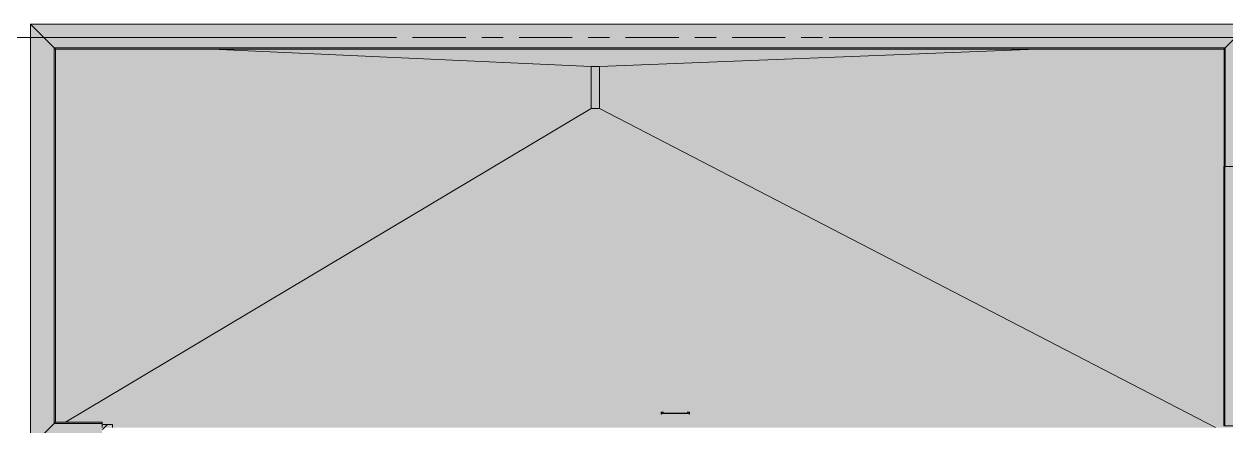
# Model space of a CAD drawing. Header units: millimetres. Extents: x -5426 to 189269, y -8553 to 29000.
# Drawn here: x 59660 to 95499, y 15407 to 27400 of the extents above; entities that cross this region are included whole.
import ezdxf

# ---------------------------------------------------------------- set-up
doc = ezdxf.new("R2010")
doc.units = ezdxf.units.MM
doc.linetypes.add('Осевая', pattern=[3175, 635, -476.25, 1587.5, -476.25])
for name, color, linetype, lineweight in [('A-DETL-18', 7, 'Continuous', 5), ('A-GENM', 7, 'Continuous', 5), ('I-WALL-20', 7, 'Continuous', 5), ('Оси', 7, 'Continuous', 9), ('Оси-2', 7, 'Осевая', 9)]:
    doc.layers.add(name, color=color, linetype=linetype, lineweight=lineweight)
doc.layers.add('A-DETL-GENF-3', color=7, linetype='Continuous', lineweight=9, true_color=0xc0c0c0, transparency=0.4)
for name, color, linetype, lineweight, true_color in [('A-FLOR-1', 7, 'Continuous', 5, 0xb7b7b7), ('A-GENM-1', 7, 'Continuous', 5, 0x737373), ('I-WALL-21', 7, 'Continuous', 5, 0x737373)]:
    doc.layers.add(name, color=color, linetype=linetype, lineweight=lineweight, true_color=true_color)

# ---------------------------------------------------------------- blocks, each defined once
blk = doc.blocks.new('парапет1 - парапет-18629556-3_4_1_птичка')
at = {"layer": 'A-GENM'}
for p, q in [((-2411, 27400), (33928, 27400)), ((-2411, 14773), (-2411, 27400))]:
    blk.add_line(p, q, dxfattribs=at)
at = {"layer": 'A-GENM-1'}
for p, q in [((-2409, 27398), (-1702, 26691)), ((33926, 27398), (33219, 26691)), ((33219, 26691), (-1702, 26691)), ((-1702, 26691), (-1666, 26655)), ((-1702, 26691), (-1702, 15482)), ((-1665, 26654), (33182, 26654)), ((-1665, 15519), (-1665, 26654)), ((33182, 26654), (33182, 23147)), ((33219, 26691), (33183, 26655)), ((33219, 23147), (33219, 26691)), ((-2409, 14775), (-1702, 15482)), ((-1702, 15482), (-1666, 15518)), ((-1702, 15482), (-268, 15482)), ((-268, 15519), (-1665, 15519)), ((-268, 15519), (-268, 15518)), ((-268, 15518), (-268, 15482)), ((-268, 15482), (-268, 15358))]:
    blk.add_line(p, q, dxfattribs=at)
for points in [[(-1666, 26655), (-1665, 26654), (-1665, 26654), (-1665, 26654), (-1665, 26654)], [(33183, 26655), (33182, 26654), (33182, 26654), (33182, 26654), (33182, 26654)], [(-1666, 15518), (-1665, 15519), (-1665, 15519), (-1665, 15519), (-1665, 15519)]]:
    blk.add_open_spline(points, degree=3, dxfattribs=at)
blk = doc.blocks.new('парапет6 - парапет-21094616-3_4_1_птичка')
at = {"layer": 'A-GENM-1'}
for p, q in [((33173, 23147), (33173, 15407)), ((33173, 23147), (33174, 23147)), ((33174, 23147), (33211, 23147)), ((33211, 23147), (33920, 23147)), ((33211, 23147), (33211, 15407)), ((33920, 15407), (33920, 23147)), ((33174, 15407), (33173, 15407)), ((33211, 15407), (33174, 15407)), ((33920, 15407), (33211, 15407))]:
    blk.add_line(p, q, dxfattribs=at)
blk = doc.blocks.new('ОМ_Арматурный стержень_Форма 1 - ОМ_Арматурный стержень_Форма 1-22194821-3_4_1_птичка')
at = {"layer": 'A-GENM-1'}
for p, q in [((17206, 15793), (16438, 15793)), ((16438, 15784), (16438, 15793)), ((16438, 15775), (16438, 15784)), ((16438, 15775), (17206, 15775)), ((17206, 15793), (17206, 15784)), ((17206, 15784), (17206, 15775))]:
    blk.add_line(p, q, dxfattribs=at)
blk = doc.blocks.new('ОМ_Уголок_ГОСТ 8509-93 - ОМ_Уголок_ГОСТ 8509-93-22194824-3_4_1_птичка')
at = {"layer": 'A-GENM-1'}
for p, q in [((16404, 15821), (16404, 15758)), ((16467, 15821), (16404, 15821)), ((16410, 15758), (16410, 15815)), ((16410, 15815), (16467, 15815)), ((16467, 15815), (16467, 15821)), ((16404, 15758), (16410, 15758))]:
    blk.add_line(p, q, dxfattribs=at)
blk = doc.blocks.new('ОМ_Уголок_ГОСТ 8509-93 - ОМ_Уголок_ГОСТ 8509-93-V159-3_4_1_птичка')
at = {"layer": 'A-GENM-1'}
for p, q in [((17240, 15821), (17177, 15821)), ((17177, 15821), (17177, 15815)), ((17177, 15815), (17234, 15815)), ((17234, 15815), (17234, 15758)), ((17240, 15758), (17240, 15821)), ((17234, 15758), (17240, 15758))]:
    blk.add_line(p, q, dxfattribs=at)

msp = doc.modelspace()

# ---------------------------------------------------------------- hatches: boundary and pattern name
at = {"layer": 'A-DETL-GENF-3'}
msp.add_hatch(color=256, dxfattribs=at).paths.add_polyline_path([(61331.1, 14774.9), (61990.8, 14774.9), (61990.8, 15358), (101018.8, 15358), (101018.8, 23888.3), (96186.9, 23888.3), (96186.9, 27398.1), (59849.8, 27398.1), (59849.8, 14774.9), (60865, 14774.9)])
at = {"layer": 'I-WALL-20'}
h = msp.add_hatch(dxfattribs=at)
h.set_pattern_fill('FP_70', color=256, style=0, pattern_type=2)
h.set_pattern_definition([(45, (62258.8, 0), (-353.553, 353.553), []), (135, (62258.8, 0), (-353.553, -353.553), [])])
h.paths.add_polyline_path([(61990.8, 15300), (62298.8, 15300), (62298.8, 15450), (61990.8, 15450), (61990.8, 15341.3)])

# ---------------------------------------------------------------- linework, layer by layer
at = {"layer": 'A-DETL-18'}
for p, q in [((96186.9, 27398.1), (59849.8, 27398.1)), ((59849.8, 27398.1), (59849.8, 14774.9))]:
    msp.add_line(p, q, dxfattribs=at)
at = {"layer": 'A-FLOR-1'}
for p, q in [((76568.8, 26130), (65259.1, 26653.6)), ((89855.3, 26653.6), (76818.8, 26130)), ((76568.8, 24880), (76568.8, 26130)), ((76818.8, 26130), (76568.8, 26130)), ((76818.8, 26130), (76818.8, 24880)), ((60900.8, 15518.4), (76568.8, 24880)), ((76818.8, 24880), (76568.8, 24880)), ((95187, 15358), (76818.8, 24880))]:
    msp.add_line(p, q, dxfattribs=at)
at = {"layer": 'I-WALL-21'}
for p, q in [((62298.8, 15450), (61990.8, 15450)), ((62298.8, 15358), (62298.8, 15450))]:
    msp.add_line(p, q, dxfattribs=at)
at = {"layer": 'Оси'}
for p, q in [((57634.5, 27000), (70134.5, 27000)), ((83668.8, 27000), (96168.8, 27000))]:
    msp.add_line(p, q, dxfattribs=at)
at = {"layer": 'Оси-2'}
msp.add_line((70134.5, 27000), (83668.8, 27000), dxfattribs=at)

# ---------------------------------------------------------------- block references
at = {"layer": 'A-GENM'}
msp.add_blockref('парапет1 - парапет-18629556-3_4_1_птичка', (62258.8, 0), dxfattribs=at)
at = {"layer": 'A-GENM-1'}
for name in ['парапет6 - парапет-21094616-3_4_1_птичка', 'ОМ_Уголок_ГОСТ 8509-93 - ОМ_Уголок_ГОСТ 8509-93-22194824-3_4_1_птичка', 'ОМ_Арматурный стержень_Форма 1 - ОМ_Арматурный стержень_Форма 1-22194821-3_4_1_птичка', 'ОМ_Уголок_ГОСТ 8509-93 - ОМ_Уголок_ГОСТ 8509-93-V159-3_4_1_птичка']:
    msp.add_blockref(name, (62258.8, 0), dxfattribs=at)

doc.saveas('drawing.dxf')
